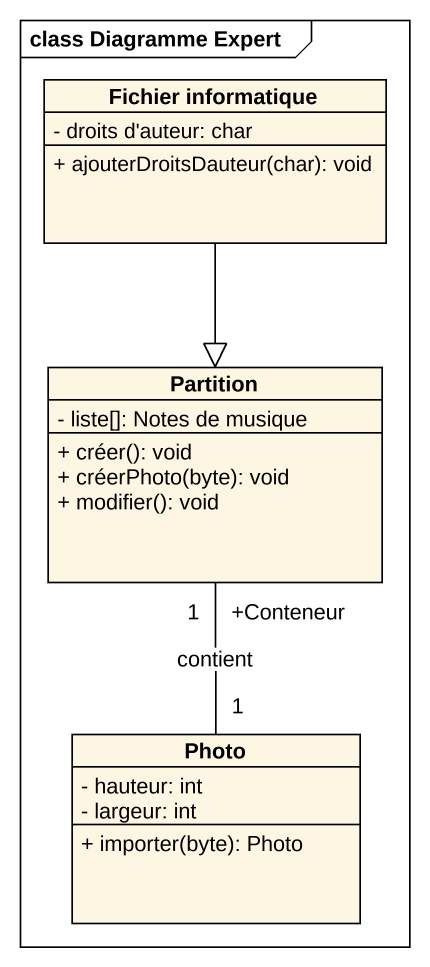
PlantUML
@startuml
mainframe class Diagramme Expert
hide circle
hide empty members
skinparam classAttributeIconSize 0
class "Fichier informatique" as Fichier_informatique {
  - droits d'auteur: char
  + ajouterDroitsDauteur(char): void
}
class "Partition" as Partition_ {
  - liste[]: Notes de musique
  + créer(): void
  + créerPhoto(byte): void
  + modifier(): void
}
class Photo {
  - hauteur: int
  - largeur: int
  + importer(byte): Photo
}
Fichier_informatique --|> Partition_
Photo "1" -up- "+Conteneur\n1" Partition_ : contient
@enduml
